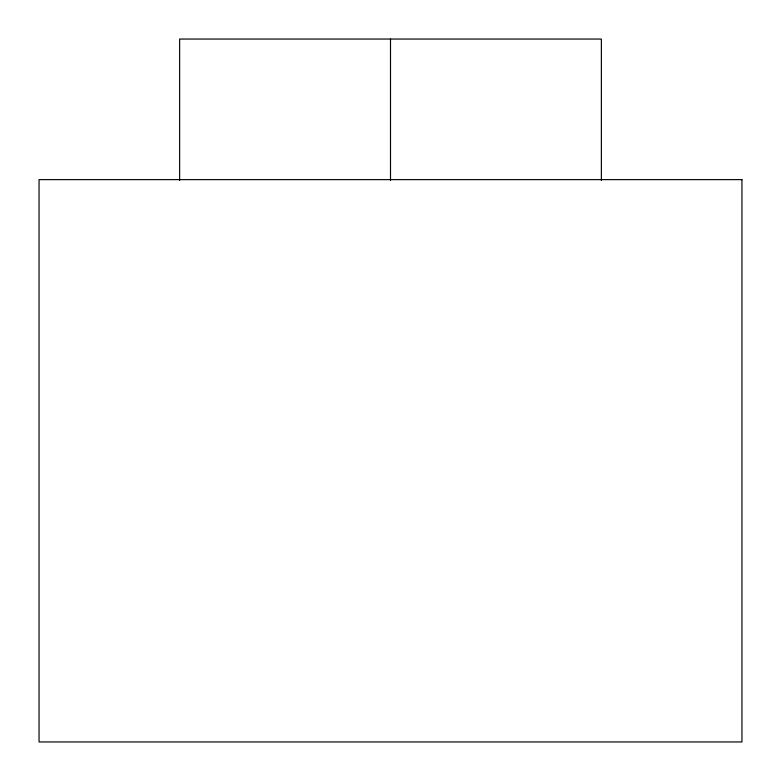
<?xml version="1.0" encoding="UTF-8"?>
<svg xmlns="http://www.w3.org/2000/svg" width="781" height="781" viewBox="0 0 781 781"><rect width="100%" height="100%" fill="white"/><g stroke="black" fill="none" stroke-linecap="round" stroke-linejoin="round"><path stroke-width="1.17" d="M601.37 180.44L601.37 39.05L179.63 39.05L179.63 180.44M390.5 39.05L390.5 180.44M741.95 179.63L39.05 179.63L39.05 741.95L741.95 741.95L741.95 179.63"/></g></svg>
